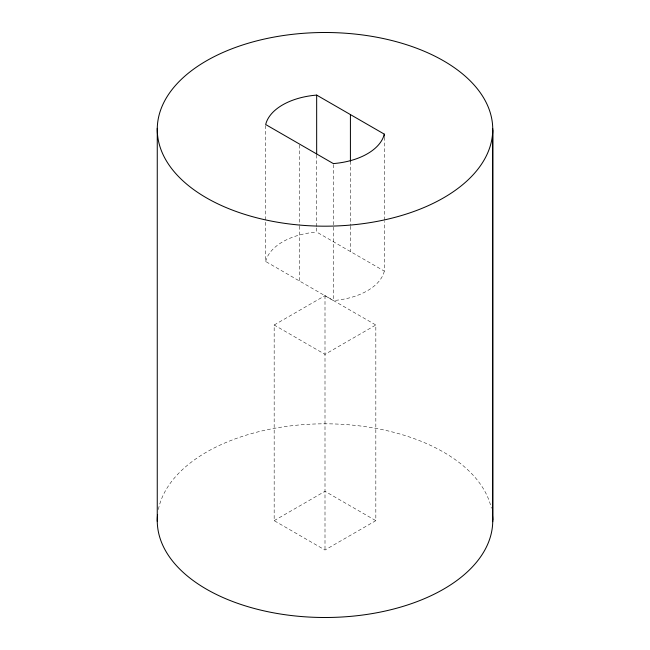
<?xml version="1.0" encoding="UTF-8"?>
<svg xmlns="http://www.w3.org/2000/svg" width="650" height="650" viewBox="0 0 650 650"><rect width="100%" height="100%" fill="white"/><g stroke="black" fill="none" stroke-linecap="round" stroke-linejoin="round"><path stroke-width="0.49" stroke-dasharray="3.25 2.44" d="M274.17 325L325 295.652L375.83 325L375.83 520.658L325 550.006L274.17 520.658L274.17 325L325 354.348L375.83 325M274.17 520.658L325 491.311L375.83 520.658M316.664 227.996L316.664 232.05L384.321 271.115L384.321 221.406M265.679 125.539L265.679 261.487L333.336 300.552A59.906 34.588 0 0 0 384.321 271.115M384.321 137.199L384.321 220.391M350.415 161.338L350.415 225.249M350.415 226.265L350.415 251.631M333.336 164.604L333.336 300.552M325 295.652L325 550.006M316.664 154.952L316.664 226.98M299.585 145.031L299.585 225.176M299.585 226.192L299.585 280.979M158.373 509.527A167.741 96.842 0 0 1 323.838 423.816A167.741 96.842 0 0 1 491.343 508.186M265.679 261.487A59.906 34.588 0 0 1 316.664 232.05"/><path stroke-width="0.97" d="M384.321 134.152A59.906 34.588 0 0 1 333.336 163.589L265.679 124.532A59.906 34.588 0 0 1 316.664 95.095L384.321 134.152L384.321 136.183M492.741 128.668L492.741 519.984M492.733 130.357A167.741 96.842 0 0 1 239.606 212.696A167.741 96.842 0 0 1 242.661 44.972A167.741 96.842 0 0 1 492.733 130.357L492.733 521.674M350.415 114.668L350.415 161.338M316.664 95.095L316.664 153.936M157.268 128.326L157.259 521.332M492.448 514.914A167.741 96.842 0 0 1 324.699 617.5A167.741 96.842 0 0 1 157.593 514.572"/></g></svg>
